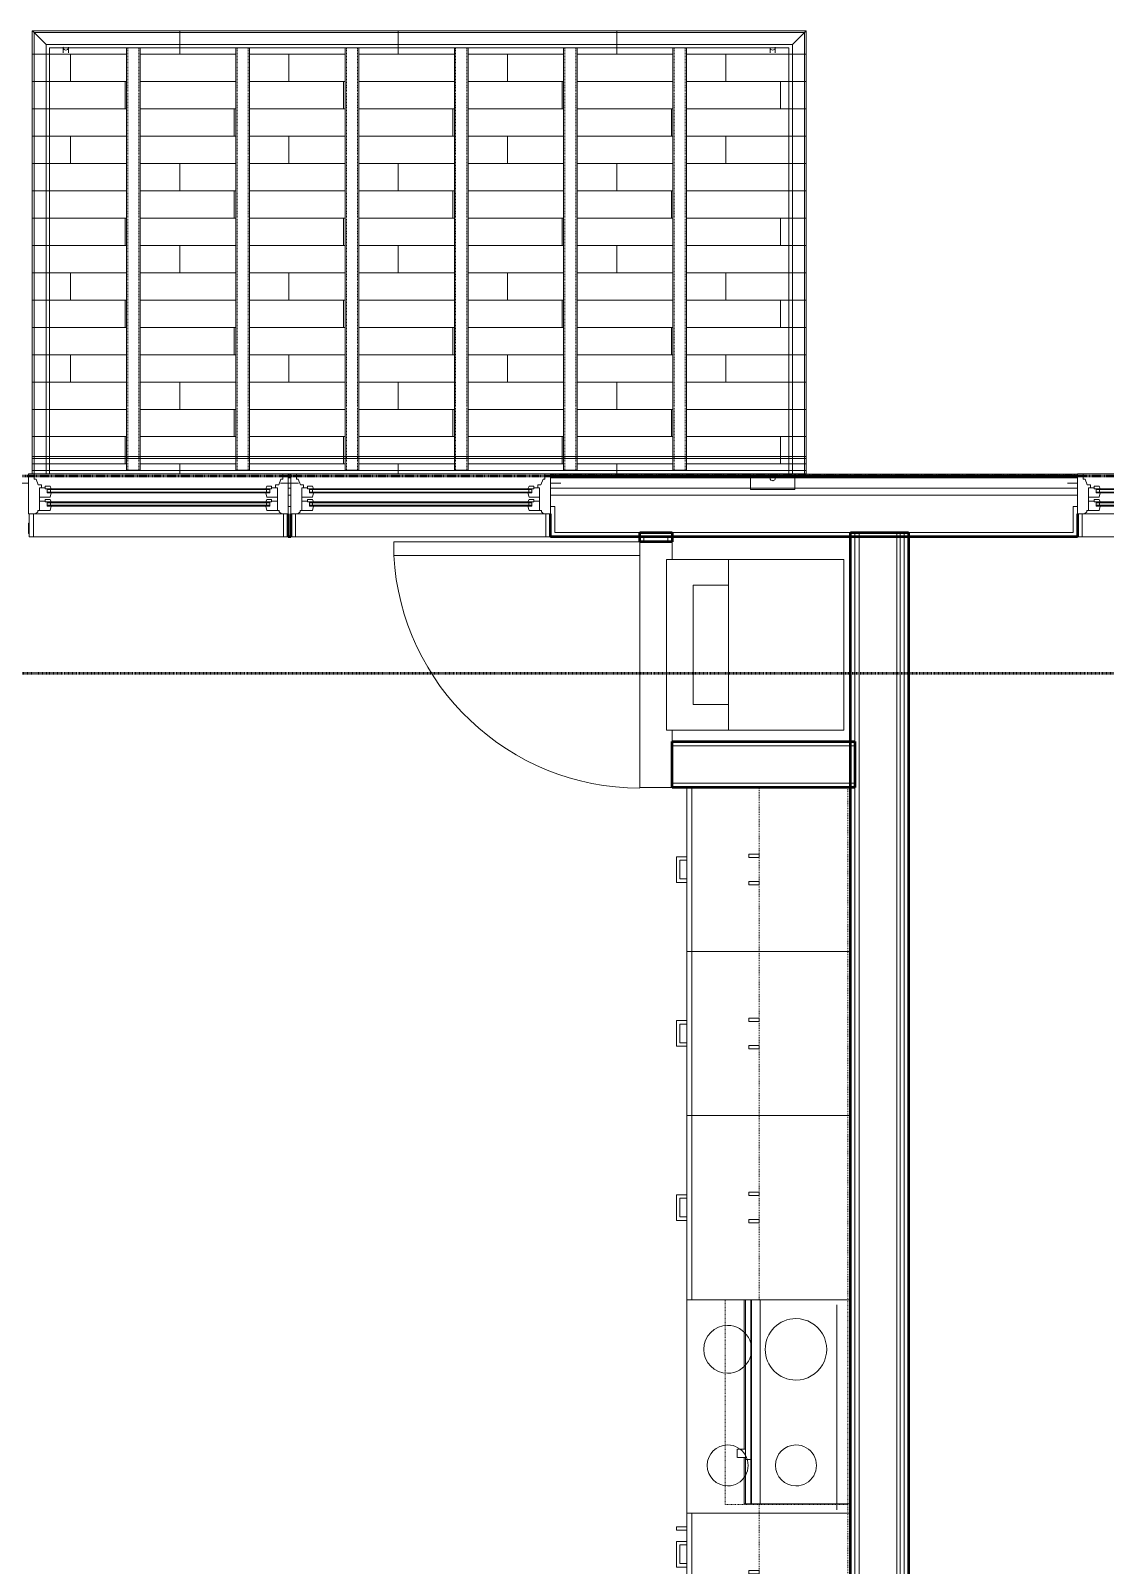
# Model space of a CAD drawing. Header units: inches. Extents: x -4218 to -1830, y 9767 to 12426.
# Drawn here: x -3059.8 to -2902.5, y 11959.1 to 12183.8 of the extents above; entities that cross this region are included whole.
import ezdxf

# ---------------------------------------------------------------- set-up
doc = ezdxf.new("R2010")
doc.units = ezdxf.units.IN
doc.header["$MEASUREMENT"] = 0
for name, pattern in [('Dash', [0.25, 0.125, -0.125]), ('Dash 1_16_', [0.125, 0.0625, -0.0625]), ('Hidden 1_8_', [0.1875, 0.125, -0.0625]), ('Overhead', [0.15625, 0.09375, -0.0625])]:
    doc.linetypes.add(name, pattern=pattern)
for name, color, linetype, lineweight in [('0-1', 7, 'Continuous', 5), ('0-2', 10, 'Continuous', 9), ('A-DOOR-1', 10, 'Continuous', 9), ('A-DOOR-2', 50, 'Continuous', 20), ('A-FLOR-3', 192, 'Continuous', 9), ('A-FLOR-PATT-1', 9, 'Continuous', 9), ('A-GLAZ-1', 151, 'Continuous', 9), ('A-GLAZ-2', 151, 'Continuous', 20), ('A-WALL', 113, 'Continuous', 13), ('A-WALL-1', 7, 'Continuous', 50), ('A-WALL-2', 250, 'Continuous', 13), ('A-WALL-3', 10, 'Continuous', 9), ('A-WALL-4', 252, 'Continuous', 9), ('A-WALL-7', 113, 'Continuous', 9), ('A-WALL-8', 113, 'Continuous', 50), ('C-PROP-LINE-1', 91, 'Dash 1_16_', 50), ('I-WALL-1', 7, 'Continuous', 50), ('P-SANR-FIXT-1', 10, 'Continuous', 9), ('Q-CASE-1', 252, 'Continuous', 9), ('Q-CASE-2', 10, 'Continuous', 9), ('Q-CASE-3', 253, 'Continuous', 9), ('Q-CASE-4', 252, 'Dash', 9), ('Q-CASE-5', 253, 'Dash', 9), ('Q-CASE-6', 254, 'Continuous', 9), ('Q-SPCQ-1', 10, 'Continuous', 9), ('Q-SPCQ-2', 91, 'Overhead', 9), ('S-BEAM', 12, 'Continuous', 9), ('S-BEAM-1', 12, 'Hidden 1_8_', 9)]:
    doc.layers.add(name, color=color, linetype=linetype, lineweight=lineweight)

# ---------------------------------------------------------------- blocks, each defined once
blk = doc.blocks.new('Range - 24_ x 30_-2320547-BACKGROUND - RCP - 2ND FLOOR')
at = {"layer": 'Q-SPCQ-1'}
blk.add_line((0, 22), (30, 22), dxfattribs=at)
for centre, radius, start, end in [((6.5, 16), 4.5, 360, 180), ((23.5, 16), 3, 360, 180), ((6.5, 16), 4.5, 180, 360), ((23.5, 16), 3, 180, 0), ((6.5, 6), 3.5, 360, 180), ((23.5, 6), 3, 360, 180), ((6.5, 6), 3.5, 180, 0), ((23.5, 6), 3, 180, 360)]:
    blk.add_arc(centre, radius, start, end, dxfattribs=at)
blk = doc.blocks.new('SWING - SINGLE - FLUSH - 36_ x 80_ - OFFSET PIVOT DOOR AT MAGIC PAK AND WASHER_DRYER-3199414-BACKGROUND - RCP - 2ND FLOOR')
at = {"layer": 'A-DOOR-1'}
blk.add_arc((18, 2.37), 36.07, 93.1789, 180, dxfattribs=at)
at = {"layer": 'A-DOOR-2'}
for p, q in [((16, 2.37), (16, 38.39)), ((18, 38.39), (16, 38.39)), ((18, 2.37), (18, 38.39)), ((18, 2.37), (16, 2.37))]:
    blk.add_line(p, q, dxfattribs=at)
blk = doc.blocks.new('Stacked Washer and Dryer - 26_x25_ - Private-1352637-BACKGROUND - RCP - 2ND FLOOR')
at = {"layer": 'P-SANR-FIXT-1'}
for p, q in [((26, 12.5), (0, 12.5)), ((0, -12.5), (0, 12.5)), ((16.90625, 12.5), (16.90625, -12.5)), ((26, 12.5), (26, -12.5)), ((16.90625, 8.75), (22.09375, 8.75)), ((22.09375, 8.75), (22.09375, -8.75)), ((22.09375, -8.75), (16.90625, -8.75)), ((0, -12.5), (26, -12.5))]:
    blk.add_line(p, q, dxfattribs=at)
blk = doc.blocks.new('30quot_MicrowaveVent_11166 - 70cm miele oven-V105-BACKGROUND - RCP - 2ND FLOOR')
at = {"layer": 'Q-CASE-1'}
for p, q in [((-14.2, -0.37), (-14.2, -13.23)), ((15.68, -13.23), (15.68, -0.37)), ((-14.2, -13.23), (-14.2, -14.49)), ((15.68, -13.23), (-14.2, -13.23)), ((15.68, -14.49), (15.68, -13.23)), ((-14.2, -14.49), (15.68, -14.49)), ((9.18, -14.61), (-14.2, -14.61)), ((-14.2, -14.61), (-14.2, -15.39)), ((-14.2, -15.39), (-14.2, -15.54)), ((-14.2, -15.39), (9.18, -15.39)), ((-14.2, -15.54), (-14.2, -15.6)), ((-14.2, -15.6), (7.69, -15.6)), ((7.69, -15.39), (7.69, -16.55)), ((8.88, -16.55), (8.88, -15.39)), ((8.88, -15.6), (15.68, -15.6)), ((9.18, -14.61), (9.18, -15.39)), ((15.68, -14.61), (9.18, -14.61)), ((9.18, -14.61), (9.18, -15.39)), ((9.18, -15.39), (15.68, -15.39)), ((15.68, -14.61), (15.68, -15.39)), ((15.68, -15.54), (15.68, -15.39)), ((15.68, -15.6), (15.68, -15.54)), ((7.69, -16.6), (8.88, -16.6))]:
    blk.add_line(p, q, dxfattribs=at)
at = {"layer": 'Q-CASE-3'}
for p, q in [((-14.2, 0), (-14.2, -0.37)), ((15.68, -0.37), (15.68, 0))]:
    blk.add_line(p, q, dxfattribs=at)
at = {"layer": 'Q-CASE-6'}
blk.add_line((15.68, 0), (-14.2, 0), dxfattribs=at)
blk = doc.blocks.new('Base Cabinet 3 Drawer 230 - Base Cabinet 3 Drawer 230 27_-2571739-BACKGROUND - RCP - 2ND FLOOR')
at = {"layer": 'Q-CASE-2'}
for p, q in [((-12.76, -23.25), (-12.76, 0)), ((-12.76, 0), (14.24, 0)), ((14.24, 0), (14.24, -23.25)), ((-12.76, -23.25), (-12.76, -24)), ((14.24, -23.25), (-12.76, -23.25)), ((-12.76, -24), (14.24, -24)), ((-0.64, -24), (-1.14, -24)), ((-1.14, -25.5), (-1.14, -24)), ((-0.64, -25), (-0.64, -24)), ((2.11, -25), (2.11, -24)), ((2.11, -24), (2.61, -24)), ((2.61, -24), (2.61, -25.5)), ((14.24, -24), (14.24, -23.25)), ((2.61, -25.5), (-1.14, -25.5)), ((-0.64, -25), (2.11, -25))]:
    blk.add_line(p, q, dxfattribs=at)
blk = doc.blocks.new('Base Cabinet 3 Drawer 230 - Base Cabinet 3 Drawer 230 24_-2554933-BACKGROUND - RCP - 2ND FLOOR')
at = {"layer": 'Q-CASE-2'}
for p, q in [((-11.26, -23.25), (-11.26, 0)), ((-11.26, 0), (12.74, 0)), ((12.74, 0), (12.74, -23.25)), ((-11.26, -23.25), (-11.26, -24)), ((12.74, -23.25), (-11.26, -23.25)), ((-11.26, -24), (12.74, -24)), ((-0.64, -24), (-1.14, -24)), ((-1.14, -25.5), (-1.14, -24)), ((-0.64, -25), (-0.64, -24)), ((2.11, -25), (2.11, -24)), ((2.11, -24), (2.61, -24)), ((2.61, -24), (2.61, -25.5)), ((12.74, -24), (12.74, -23.25)), ((2.61, -25.5), (-1.14, -25.5)), ((-0.64, -25), (2.11, -25))]:
    blk.add_line(p, q, dxfattribs=at)
blk = doc.blocks.new('Single Door 1 Drawer 211 - 211 Base Cabinet Single Door1 Drawer 12_-2709705-BACKGROUND - RCP - 2ND FLOOR')
at = {"layer": 'Q-CASE-2'}
for p, q in [((-7.14, 24), (-7.14, 25.5)), ((-7.14, 25.5), (-3.39, 25.5)), ((-3.89, 25), (-6.64, 25)), ((-6.64, 24), (-6.64, 25)), ((-3.89, 24), (-3.89, 25)), ((-3.39, 25.5), (-3.39, 24)), ((-1.27, 25.5), (-1.76, 25.5)), ((-1.76, 25.5), (-1.76, 24)), ((-1.27, 24), (-1.27, 25.5)), ((-11.26, 24), (0.74, 24)), ((-11.26, 23.25), (-11.26, 24)), ((0.74, 23.25), (-11.26, 23.25)), ((-11.26, 23.25), (-11.26, 0)), ((-7.14, 24), (-6.64, 24)), ((-3.39, 24), (-3.89, 24)), ((-1.76, 24), (-1.27, 24)), ((0.74, 24), (0.74, 23.25)), ((0.74, 0), (0.74, 23.25)), ((-11.26, 0), (0.74, 0))]:
    blk.add_line(p, q, dxfattribs=at)
blk = doc.blocks.new('Base Cabinet 3 Drawer 230 - Base Cabinet 3 Drawer 230 24_-2578604-BACKGROUND - RCP - 2ND FLOOR')
at = {"layer": 'Q-CASE-2'}
for p, q in [((-1.14, 24), (-1.14, 25.5)), ((-1.14, 25.5), (2.61, 25.5)), ((2.11, 25), (-0.64, 25)), ((-0.64, 24), (-0.64, 25)), ((2.11, 24), (2.11, 25)), ((2.61, 25.5), (2.61, 24)), ((-11.26, 24), (12.74, 24)), ((-11.26, 23.25), (-11.26, 24)), ((12.74, 23.25), (-11.26, 23.25)), ((-11.26, 23.25), (-11.26, 0)), ((-1.14, 24), (-0.64, 24)), ((2.61, 24), (2.11, 24)), ((12.74, 24), (12.74, 23.25)), ((12.74, 0), (12.74, 23.25)), ((-11.26, 0), (12.74, 0))]:
    blk.add_line(p, q, dxfattribs=at)
blk = doc.blocks.new('300 Series Wall Hung Cabinet_302 - 27_ X 24_-2766376-BACKGROUND - RCP - 2ND FLOOR')
at = {"layer": 'Q-CASE-1'}
for p, q in [((-1.76, 14.69), (-2.25, 14.69)), ((-2.25, 14.69), (-2.25, 13.19)), ((-1.76, 13.19), (-1.76, 14.69)), ((2.24, 14.69), (1.75, 14.69)), ((1.75, 14.69), (1.75, 13.19)), ((2.24, 13.19), (2.24, 14.69)), ((-2.25, 13.19), (-1.76, 13.19)), ((1.75, 13.19), (2.24, 13.19))]:
    blk.add_line(p, q, dxfattribs=at)
at = {"layer": 'Q-CASE-4'}
for p, q in [((-13.5, 0.19), (-13.5, 13.19)), ((-13.5, 13.19), (13.5, 13.19)), ((13.5, 13.19), (13.5, 0.19))]:
    blk.add_line(p, q, dxfattribs=at)
at = {"layer": 'Q-CASE-5'}
blk.add_line((13.5, 0.19), (-13.5, 0.19), dxfattribs=at)
blk = doc.blocks.new('300 Series Wall Hung Cabinet_302 - 24_ X 24_-2588623-BACKGROUND - RCP - 2ND FLOOR')
at = {"layer": 'Q-CASE-1'}
for p, q in [((-1.76, -13.19), (-2.25, -13.19)), ((-2.25, -13.19), (-2.25, -14.69)), ((-1.76, -14.69), (-1.76, -13.19)), ((2.24, -13.19), (1.75, -13.19)), ((1.75, -13.19), (1.75, -14.69)), ((2.24, -14.69), (2.24, -13.19)), ((-2.25, -14.69), (-1.76, -14.69)), ((1.75, -14.69), (2.24, -14.69))]:
    blk.add_line(p, q, dxfattribs=at)
at = {"layer": 'Q-CASE-4'}
for p, q in [((-12, -0.19), (-12, -13.19)), ((12, -13.19), (12, -0.19)), ((-12, -13.19), (12, -13.19))]:
    blk.add_line(p, q, dxfattribs=at)
at = {"layer": 'Q-CASE-5'}
blk.add_line((12, -0.19), (-12, -0.19), dxfattribs=at)
blk = doc.blocks.new('300 Series Wall Hung Cabinet_302 - 24_ X 24_-V59-BACKGROUND - RCP - 2ND FLOOR')
at = {"layer": 'Q-CASE-1'}
for p, q in [((-1.76, 14.69), (-2.25, 14.69)), ((-2.25, 14.69), (-2.25, 13.19)), ((-1.76, 13.19), (-1.76, 14.69)), ((2.24, 14.69), (1.75, 14.69)), ((1.75, 14.69), (1.75, 13.19)), ((2.24, 13.19), (2.24, 14.69)), ((-2.25, 13.19), (-1.76, 13.19)), ((1.75, 13.19), (2.24, 13.19))]:
    blk.add_line(p, q, dxfattribs=at)
at = {"layer": 'Q-CASE-4'}
for p, q in [((-12, 0.19), (-12, 13.19)), ((-12, 13.19), (12, 13.19)), ((12, 13.19), (12, 0.19))]:
    blk.add_line(p, q, dxfattribs=at)
at = {"layer": 'Q-CASE-5'}
blk.add_line((12, 0.19), (-12, 0.19), dxfattribs=at)
blk = doc.blocks.new('300 Series Wall Hung Cabinet_302 - 24_ X 24_-V70-BACKGROUND - RCP - 2ND FLOOR')
at = {"layer": 'Q-CASE-1'}
for p, q in [((-1.76, 14.69), (-2.25, 14.69)), ((-2.25, 14.69), (-2.25, 13.19)), ((-1.76, 13.19), (-1.76, 14.69)), ((2.24, 14.69), (1.75, 14.69)), ((1.75, 14.69), (1.75, 13.19)), ((2.24, 13.19), (2.24, 14.69)), ((-2.25, 13.19), (-1.76, 13.19)), ((1.75, 13.19), (2.24, 13.19))]:
    blk.add_line(p, q, dxfattribs=at)
at = {"layer": 'Q-CASE-4'}
for p, q in [((-12, 0.19), (-12, 13.19)), ((-12, 13.19), (12, 13.19))]:
    blk.add_line(p, q, dxfattribs=at)
at = {"layer": 'Q-CASE-5'}
for p, q in [((12, 13.19), (12, 0.19)), ((12, 0.19), (-12, 0.19))]:
    blk.add_line(p, q, dxfattribs=at)
blk = doc.blocks.new('Range_Hood_386 - 30_ Wide-V83-BACKGROUND - RCP - 2ND FLOOR')
at = {"layer": 'Q-SPCQ-2'}
for p, q in [((-15, -6), (-15, 12)), ((-15, 12), (15, 12)), ((15, 12), (15, -6)), ((15, -6), (-15, -6))]:
    blk.add_line(p, q, dxfattribs=at)
blk = doc.blocks.new('CTR - 1st Phase - Unit Layouts_rvt-1-BACKGROUND - RCP - 2ND FLOOR')
at = {"layer": 'A-WALL-1'}
for p, q in [((-2970.65, 12109.01), (-2970.65, 12110.34)), ((-2970.65, 12110.34), (-2970.03, 12110.34)), ((-2970.03, 12110.34), (-2966.53, 12110.34)), ((-2966.53, 12110.34), (-2965.9, 12110.34)), ((-2965.9, 12110.34), (-2965.9, 12109.01)), ((-2965.9, 12109.01), (-2970.65, 12109.01)), ((-2965.9, 12073.01), (-2965.9, 12079.76)), ((-2965.9, 12079.76), (-2939.15, 12079.76)), ((-2939.15, 12079.76), (-2939.15, 12073.01)), ((-2939.15, 12073.01), (-2965.9, 12073.01))]:
    blk.add_line(p, q, dxfattribs=at)
at = {"layer": 'A-WALL-2'}
for p, q in [((-2970.03, 12109.72), (-2970.03, 12109.01)), ((-2970.03, 12109.72), (-2966.53, 12109.72)), ((-2966.53, 12109.72), (-2966.53, 12109.01)), ((-2965.9, 12079.13), (-2939.15, 12079.13)), ((-2965.9, 12073.63), (-2939.15, 12073.63))]:
    blk.add_line(p, q, dxfattribs=at)
at = {"layer": 'A-WALL-3'}
for p, q in [((-2970.65, 12109.01), (-2970.65, 12073.01)), ((-2965.9, 12106.41), (-2965.9, 12109.01)), ((-2965.9, 12079.76), (-2965.9, 12081.41)), ((-2965.9, 12073.01), (-2970.65, 12073.01))]:
    blk.add_line(p, q, dxfattribs=at)
at = {"layer": 'A-WALL-4'}
for p, q in [((-2965.9, 12109.01), (-2970.65, 12109.01)), ((-2965.9, 12073.01), (-2965.9, 12079.76))]:
    blk.add_line(p, q, dxfattribs=at)
at = {"layer": 'A-WALL-7'}
for p, q in [((-2939.77, 12073.01), (-2963.77, 12073.01)), ((-2963.77, 12073.01), (-2963.77, 12062.88)), ((-2963.77, 12062.88), (-2963.77, 12073.01)), ((-2963.77, 12073.01), (-2939.77, 12073.01)), ((-2939.77, 11918.75), (-2939.77, 12073.01)), ((-2939.77, 12073.01), (-2939.77, 11918.75)), ((-2963.77, 12062.88), (-2963.77, 12062.38)), ((-2963.77, 12062.38), (-2963.77, 12059.63)), ((-2963.77, 12059.63), (-2963.77, 12062.38)), ((-2963.77, 12059.63), (-2963.77, 12059.13)), ((-2963.77, 12059.13), (-2963.77, 12038.88)), ((-2963.77, 12038.88), (-2963.77, 12059.13)), ((-2963.77, 12038.88), (-2963.77, 12038.38)), ((-2963.77, 12038.38), (-2963.77, 12035.63)), ((-2963.77, 12035.63), (-2963.77, 12038.38)), ((-2963.77, 12035.63), (-2963.77, 12035.13)), ((-2963.77, 12035.13), (-2963.77, 12013.38)), ((-2963.77, 12013.38), (-2963.77, 12035.13)), ((-2963.77, 12013.38), (-2963.77, 12012.88)), ((-2963.77, 12012.88), (-2963.77, 12010.13)), ((-2963.77, 12010.13), (-2963.77, 12012.88)), ((-2963.77, 12010.13), (-2963.77, 12009.63)), ((-2963.77, 12009.63), (-2963.77, 11964.74)), ((-2963.77, 11964.74), (-2963.77, 12009.63)), ((-2963.77, 11964.74), (-2963.77, 11964.25)), ((-2963.77, 11964.25), (-2963.77, 11962.63)), ((-2963.77, 11962.63), (-2963.77, 11964.25)), ((-2963.77, 11962.63), (-2963.77, 11962.13)), ((-2963.77, 11962.13), (-2963.77, 11959.37)), ((-2963.77, 11959.37), (-2963.77, 11962.13)), ((-2963.77, 11959.37), (-2963.77, 11958.88))]:
    blk.add_line(p, q, dxfattribs=at)
at = {"layer": '0-2'}
for name, p, rotation in [('SWING - SINGLE - FLUSH - 36_ x 80_ - OFFSET PIVOT DOOR AT MAGIC PAK AND WASHER_DRYER-3199414-BACKGROUND - RCP - 2ND FLOOR', (-2968.28, 12091.01), 90.000000000016), ('Stacked Washer and Dryer - 26_x25_ - Private-1352637-BACKGROUND - RCP - 2ND FLOOR', (-2940.74, 12093.91), 180), ('Base Cabinet 3 Drawer 230 - Base Cabinet 3 Drawer 230 24_-2578604-BACKGROUND - RCP - 2ND FLOOR', (-2939.77, 12060.27), 90.0000000000739), ('300 Series Wall Hung Cabinet_302 - 24_ X 24_-V70-BACKGROUND - RCP - 2ND FLOOR', (-2939.96, 12061.01), 90.00000000002815), ('Base Cabinet 3 Drawer 230 - Base Cabinet 3 Drawer 230 24_-2554933-BACKGROUND - RCP - 2ND FLOOR', (-2939.77, 12037.74), 269.9999999999843), ('300 Series Wall Hung Cabinet_302 - 24_ X 24_-2588623-BACKGROUND - RCP - 2ND FLOOR', (-2939.96, 12037.01), 270.0000000000281), ('Base Cabinet 3 Drawer 230 - Base Cabinet 3 Drawer 230 27_-2571739-BACKGROUND - RCP - 2ND FLOOR', (-2939.77, 12012.24), 269.9999999999843), ('300 Series Wall Hung Cabinet_302 - 27_ X 24_-2766376-BACKGROUND - RCP - 2ND FLOOR', (-2939.96, 12011.51), 90.00000000002815), ('Range_Hood_386 - 30_ Wide-V83-BACKGROUND - RCP - 2ND FLOOR', (-2952.15, 11983.01), 270.0000000000659), ('30quot_MicrowaveVent_11166 - 70cm miele oven-V105-BACKGROUND - RCP - 2ND FLOOR', (-2939.77, 11983.8), 270.0000000000297), ('Range - 24_ x 30_-2320547-BACKGROUND - RCP - 2ND FLOOR', (-2963.77, 11997.25), 270.0000000000002), ('Single Door 1 Drawer 211 - 211 Base Cabinet Single Door1 Drawer 12_-2709705-BACKGROUND - RCP - 2ND FLOOR', (-2939.77, 11966.01), 90.0000000000739), ('300 Series Wall Hung Cabinet_302 - 24_ X 24_-V59-BACKGROUND - RCP - 2ND FLOOR', (-2939.96, 11956.13), 90.00000000002815)]:
    blk.add_blockref(name, p, dxfattribs=dict(at, rotation=rotation))
blk = doc.blocks.new('CTR - 1st Phase - Common Walls_rvt-1-BACKGROUND - RCP - 2ND FLOOR')
at = {"layer": 'A-WALL-2'}
for p, q in [((-2939.15, 12110.34), (-2939.15, 11725.36)), ((-2938.52, 12110.34), (-2938.52, 11725.36)), ((-2933.02, 12110.34), (-2933.02, 11725.36)), ((-2932.52, 12110.34), (-2932.52, 11725.36)), ((-2931.9, 12110.34), (-2931.9, 11725.36))]:
    blk.add_line(p, q, dxfattribs=at)
at = {"layer": 'I-WALL-1'}
for p, q in [((-2939.77, 11725.36), (-2939.77, 12110.34)), ((-2939.77, 12110.34), (-2931.27, 12110.34)), ((-2931.27, 12110.34), (-2931.27, 11849.86))]:
    blk.add_line(p, q, dxfattribs=at)
blk = doc.blocks.new('Basic Wall _ EXT - FIBER CEMENT - LARGE - ___-2505162-BACKGROUND - RCP - 2ND FLOOR')
at = {"layer": 'A-WALL-7'}
for p, q in [((-3021.74, 12118.91), (-3022.11, 12118.91)), ((-3021.74, 12118.91), (-3022.11, 12118.91)), ((-3022.11, 12118.88), (-3021.74, 12118.88)), ((-3021.74, 12118.88), (-3022.11, 12118.88)), ((-2906.54, 12118.91), (-2983.71, 12118.91)), ((-2906.54, 12118.91), (-2983.71, 12118.91)), ((-2983.71, 12118.88), (-2906.54, 12118.88)), ((-2906.54, 12118.88), (-2983.71, 12118.88)), ((-3022.11, 12116.84), (-3021.74, 12116.84)), ((-3021.74, 12116.84), (-3022.11, 12116.84)), ((-3021.74, 12116.87), (-3022.1, 12116.87)), ((-3021.74, 12116.87), (-3022.1, 12116.87)), ((-2906.54, 12116.87), (-2983.71, 12116.87)), ((-2906.54, 12116.87), (-2983.71, 12116.87)), ((-2983.71, 12116.84), (-2906.54, 12116.84)), ((-2906.54, 12116.84), (-2983.71, 12116.84))]:
    blk.add_line(p, q, dxfattribs=at)
blk = doc.blocks.new('Window-Double_Hung-Andersen-400_Series-Tilt_Wash - DOUBLE HUNG - REVERSE COTTAGE - 2ND FLOOR-2888385-BACKGROUND - RCP - 2ND FLOOR')
at = {"layer": 'A-GLAZ-1'}
for p, q in [((-16.29, 2.5), (-15.7, 2.5)), ((-15.82, 2.5), (-15.82, 2.12)), ((-15.7, 2.62), (15.7, 2.62)), ((-15.7, 2.5), (15.7, 2.5)), ((16.29, 2.5), (15.7, 2.5)), ((15.82, 2.5), (15.82, 2.12)), ((-16.29, 2.12), (-15.7, 2.12)), ((-16.29, 0.56), (-15.7, 0.56)), ((-16.29, 0.19), (-15.7, 0.19)), ((-15.82, 0.56), (-15.82, 0.19)), ((-15.7, 2.12), (15.7, 2.12)), ((-15.7, 2), (15.7, 2)), ((-15.7, 0.69), (15.7, 0.69)), ((-15.7, 0.56), (15.7, 0.56)), ((-15.7, 0.19), (15.7, 0.19)), ((-15.7, 0.06), (15.7, 0.06)), ((16.29, 2.12), (15.7, 2.12)), ((16.29, 0.56), (15.7, 0.56)), ((16.29, 0.19), (15.7, 0.19)), ((15.82, 0.56), (15.82, 0.19)), ((18.95, -1.06), (-18.95, -1.06)), ((-18.95, -1.06), (-18.95, -4.44)), ((-18.32, -1.06), (-18.32, -4.44)), ((18.32, -1.06), (18.32, -4.44)), ((18.95, -4.44), (18.95, -1.06)), ((-19.01, -2.44), (-19.01, -3.94)), ((-19.01, -2.44), (-18.95, -2.44)), ((-19.01, -3.94), (-18.95, -3.94)), ((-18.95, -4.44), (18.95, -4.44)), ((18.95, -2.44), (19.01, -2.44)), ((18.95, -3.94), (19.01, -3.94)), ((19.01, -3.94), (19.01, -2.44))]:
    blk.add_line(p, q, dxfattribs=at)
at = {"layer": 'A-GLAZ-2'}
for p, q in [((19.01, 4.81), (-19.01, 4.81)), ((-19.01, 4.81), (-19.01, -1.06)), ((-18.2, 4.81), (-18.2, 4)), ((18.2, 4.81), (18.2, 4)), ((19.01, -1.06), (19.01, 4.81)), ((-19.01, 3.44), (-20.51, 3.44)), ((-18.2, 4), (-17.92, 4)), ((-17.92, 4), (-17.61, 3.19)), ((-17.61, 3.19), (-17.14, 3.19)), ((-17.42, 2.75), (-16.57, 2.75)), ((-17.42, 2.75), (-17.42, -0.56)), ((-17.14, 3.19), (-17.14, 2.75)), ((-15.86, 2.97), (-16.57, 2.97)), ((-16.57, 2.62), (-16.57, 2.97)), ((-15.7, 2.62), (-16.57, 2.62)), ((-16.29, 2.62), (-16.29, 2)), ((-15.86, 2.97), (-15.7, 2.62)), ((15.86, 2.97), (15.7, 2.62)), ((15.7, 2.62), (16.57, 2.62)), ((15.86, 2.97), (16.57, 2.97)), ((16.29, 2.62), (16.29, 2)), ((16.57, 2.62), (16.57, 2.97)), ((17.42, 2.75), (16.57, 2.75)), ((17.14, 3.19), (17.14, 2.75)), ((17.61, 3.19), (17.14, 3.19)), ((17.42, 2.75), (17.42, -0.56)), ((17.92, 4), (17.61, 3.19)), ((18.2, 4), (17.92, 4)), ((19.01, 3.44), (20.51, 3.44)), ((-17.42, 1.37), (-15.86, 1.37)), ((-17.42, 0.81), (-16.57, 0.81)), ((-15.86, 1.03), (-16.57, 1.03)), ((-16.57, 0.69), (-16.57, 1.03)), ((-15.7, 0.69), (-16.57, 0.69)), ((-15.7, 2), (-16.29, 2)), ((-16.29, 0.69), (-16.29, 0.06)), ((-15.7, 0.06), (-16.29, 0.06)), ((-15.86, 1.37), (-15.7, 2)), ((-15.86, 1.03), (-15.7, 0.69)), ((-15.86, -0.56), (-15.7, 0.06)), ((15.7, 2), (16.29, 2)), ((15.86, 1.37), (15.7, 2)), ((15.86, 1.03), (15.7, 0.69)), ((15.7, 0.69), (16.57, 0.69)), ((15.7, 0.06), (16.29, 0.06)), ((15.86, -0.56), (15.7, 0.06)), ((17.42, 1.37), (15.86, 1.37)), ((15.86, 1.03), (16.57, 1.03)), ((16.29, 0.69), (16.29, 0.06)), ((16.57, 0.69), (16.57, 1.03)), ((17.42, 0.81), (16.57, 0.81)), ((-19.01, -1.06), (19.01, -1.06)), ((-17.67, -0.78), (-18, -1.06)), ((-17.67, -0.78), (-17.67, -0.56)), ((-17.67, -0.56), (-15.86, -0.56)), ((17.67, -0.56), (15.86, -0.56)), ((17.67, -0.78), (17.67, -0.56)), ((17.67, -0.78), (18, -1.06))]:
    blk.add_line(p, q, dxfattribs=at)
blk = doc.blocks.new('Walls 75 - Walls 1-2571530-BACKGROUND - RCP - 2ND FLOOR')
at = {"layer": 'A-WALL-7'}
for p, q in [((-2951.56, 12180.6), (-2951.56, 12181.31)), ((-2950.81, 12181.31), (-2950.81, 12180.6)), ((-2954.43, 12118.59), (-2954.43, 12118.88)), ((-2951.56, 12118.59), (-2951.56, 12118.88)), ((-2950.81, 12118.88), (-2950.81, 12118.59)), ((-2947.93, 12118.88), (-2947.93, 12118.59)), ((-2954.43, 12116.84), (-2954.43, 12118.59)), ((-2954.43, 12116.64), (-2954.43, 12116.84)), ((-2947.93, 12116.64), (-2954.43, 12116.64)), ((-2954.43, 12116.64), (-2947.93, 12116.64)), ((-2951.56, 12118.27), (-2951.56, 12118.59)), ((-2950.81, 12118.59), (-2950.81, 12118.27)), ((-2947.93, 12118.59), (-2947.93, 12116.84)), ((-2947.93, 12116.84), (-2947.93, 12116.64))]:
    blk.add_line(p, q, dxfattribs=at)
for centre, start_param, end_param in [((-2951.18, 12181.32), 2.994857, 3.141593), ((-2951.18, 12181.32), 3.19067, 6.234108), ((-2951.18, 12181.32), 0.094304, 0.261799), ((-2951.18, 12118.27), 2.923753, 3.119324), ((-2951.18, 12118.27), 3.141593, 3.403392), ((-2951.18, 12118.27), 2.698715, 2.879092), ((-2951.18, 12118.27), 3.403392, 4.45059), ((-2951.18, 12118.27), 2.412453, 2.61664), ((-2951.18, 12118.27), 2.094395, 2.354281), ((-2951.18, 12118.27), 1.832596, 2.092053), ((-2951.18, 12118.27), 1.696161, 1.829985), ((-2951.18, 12118.27), 4.45059, 4.974188), ((-2951.18, 12118.27), 1.570796, 1.696161), ((-2951.18, 12118.27), 1.445432, 1.568095), ((-2951.18, 12118.27), 1.308997, 1.445432), ((-2951.18, 12118.27), 1.047198, 1.30639), ((-2951.18, 12118.27), 4.974188, 6.283185), ((-2951.18, 12118.27), 0.785398, 1.044861), ((-2951.18, 12118.27), 0.523599, 0.722124), ((-2951.18, 12118.27), 0.261799, 0.522251), ((-2951.18, 12118.27), 0, 0.21784)]:
    blk.add_ellipse(centre, major_axis=(0.375, 0), ratio=0.86769, start_param=start_param, end_param=end_param, dxfattribs=at)
blk = doc.blocks.new('Walls 76 - Walls 1-2571549-BACKGROUND - RCP - 2ND FLOOR')
at = {"layer": 'A-WALL-7'}
for p, q in [((-3055.05, 12180.6), (-3055.05, 12181.31)), ((-3054.3, 12181.31), (-3054.3, 12180.6))]:
    blk.add_line(p, q, dxfattribs=at)
for start_param, end_param in [(2.879793, 3.141593), (3.19067, 6.234108), (0, 0.261799)]:
    blk.add_ellipse((-3054.68, 12181.32), major_axis=(0.375, 0), ratio=0.86769, start_param=start_param, end_param=end_param, dxfattribs=at)
blk = doc.blocks.new('Walls 141 - Walls 3-2571569-BACKGROUND - RCP - 2ND FLOOR')
at = {"layer": 'A-WALL-7'}
for p, q in [((-3059.59, 12183.84), (-2946.26, 12183.84)), ((-3059.59, 12121.48), (-3059.59, 12183.84)), ((-2946.26, 12183.84), (-3059.59, 12183.84)), ((-3059.59, 12183.84), (-3059.59, 12118.96)), ((-3059.59, 12183.84), (-2946.26, 12183.84)), ((-3059.59, 12121.48), (-3059.59, 12183.84)), ((-3059.31, 12183.57), (-2946.53, 12183.57)), ((-3059.31, 12183.57), (-3057.54, 12181.8)), ((-3057.54, 12181.8), (-3059.31, 12183.57)), ((-3059.31, 12183.57), (-2946.53, 12183.57)), ((-3059.31, 12121.48), (-3059.31, 12183.57)), ((-3059.31, 12121.48), (-3059.31, 12183.57)), ((-3057.54, 12181.8), (-2948.3, 12181.8)), ((-3057.54, 12181.8), (-2948.3, 12181.8)), ((-3057.54, 12121.48), (-3057.54, 12181.8)), ((-3057.54, 12121.48), (-3057.54, 12181.8)), ((-2948.3, 12181.8), (-2946.53, 12183.57)), ((-2946.53, 12183.57), (-2948.3, 12181.8)), ((-2948.3, 12181.8), (-2948.3, 12121.48)), ((-2948.3, 12181.8), (-2948.3, 12121.48)), ((-2946.53, 12183.57), (-2946.53, 12121.48)), ((-2946.53, 12183.57), (-2946.53, 12121.48)), ((-2946.26, 12183.84), (-2946.26, 12121.48)), ((-2946.26, 12183.84), (-2946.26, 12118.95)), ((-2946.26, 12183.84), (-2946.26, 12121.48)), ((-3055.05, 12181.31), (-3057.06, 12181.31)), ((-3057.06, 12181.31), (-3057.06, 12121.48)), ((-3057.06, 12181.31), (-2948.79, 12181.31)), ((-3057.06, 12118.96), (-3057.06, 12181.31)), ((-3054.31, 12181.31), (-3055.05, 12181.31)), ((-3045.79, 12181.31), (-3054.3, 12181.31)), ((-3045.6, 12181.31), (-3045.79, 12181.31)), ((-3043.98, 12181.31), (-3045.6, 12181.31)), ((-3043.79, 12181.31), (-3043.98, 12181.31)), ((-3029.79, 12181.31), (-3043.79, 12181.31)), ((-3029.6, 12181.31), (-3029.79, 12181.31)), ((-3027.98, 12181.31), (-3029.6, 12181.31)), ((-3027.79, 12181.31), (-3027.98, 12181.31)), ((-3013.79, 12181.31), (-3027.79, 12181.31)), ((-3013.6, 12181.31), (-3013.79, 12181.31)), ((-3011.98, 12181.31), (-3013.6, 12181.31)), ((-3011.79, 12181.31), (-3011.98, 12181.31)), ((-2997.79, 12181.31), (-3011.79, 12181.31)), ((-2997.6, 12181.31), (-2997.79, 12181.31)), ((-2995.98, 12181.31), (-2997.6, 12181.31)), ((-2995.79, 12181.31), (-2995.98, 12181.31)), ((-2981.79, 12181.31), (-2995.79, 12181.31)), ((-2981.6, 12181.31), (-2981.79, 12181.31)), ((-2979.98, 12181.31), (-2981.6, 12181.31)), ((-2979.79, 12181.31), (-2979.98, 12181.31)), ((-2965.79, 12181.31), (-2979.79, 12181.31)), ((-2965.6, 12181.31), (-2965.79, 12181.31)), ((-2963.98, 12181.31), (-2965.6, 12181.31)), ((-2963.79, 12181.31), (-2963.98, 12181.31)), ((-2951.56, 12181.31), (-2963.79, 12181.31)), ((-2950.81, 12181.31), (-2951.55, 12181.31)), ((-2948.79, 12181.31), (-2950.81, 12181.31)), ((-2948.79, 12118.95), (-2948.79, 12181.31)), ((-2948.79, 12181.31), (-2948.79, 12121.48)), ((-3059.59, 12121.48), (-3059.31, 12121.48)), ((-3059.59, 12121.48), (-3059.59, 12121.21)), ((-3059.59, 12121.21), (-3059.59, 12121.48)), ((-3059.59, 12121.48), (-3059.59, 12118.96)), ((-3059.59, 12121.48), (-2946.26, 12121.48)), ((-3059.59, 12121.21), (-3059.59, 12121.48)), ((-3059.59, 12119.44), (-3059.59, 12121.4)), ((-3059.59, 12119.44), (-3059.59, 12121.4)), ((-3059.59, 12121.21), (-3059.59, 12119.44)), ((-3059.59, 12119.44), (-3059.59, 12121.21)), ((-3059.59, 12121.21), (-3057.06, 12121.21)), ((-3059.59, 12121.21), (-3059.31, 12121.21)), ((-3059.59, 12119.44), (-3059.59, 12121.21)), ((-3059.45, 12121.48), (-3059.38, 12121.48)), ((-3059.38, 12121.48), (-3057.54, 12121.48)), ((-3059.31, 12121.48), (-3057.54, 12121.48)), ((-3059.31, 12118.96), (-3059.31, 12121.48)), ((-3059.31, 12121.21), (-3059.31, 12121.48)), ((-3059.31, 12121.21), (-3057.54, 12121.21)), ((-3059.31, 12119.44), (-3059.31, 12121.21)), ((-3057.54, 12121.48), (-3057.06, 12121.48)), ((-3057.54, 12121.48), (-3057.06, 12121.48)), ((-3057.54, 12118.96), (-3057.54, 12121.48)), ((-3057.54, 12118.96), (-3057.54, 12121.48)), ((-3057.54, 12121.21), (-3057.06, 12121.21)), ((-3057.06, 12121.48), (-3045.79, 12121.48)), ((-3057.06, 12121.48), (-3045.79, 12121.48)), ((-3057.06, 12121.4), (-3057.06, 12121.35)), ((-3057.06, 12121.35), (-3057.06, 12121.28)), ((-3057.06, 12121.28), (-3057.06, 12121.21)), ((-3057.06, 12121.21), (-2948.79, 12121.21)), ((-3057.06, 12121.21), (-3045.79, 12121.21)), ((-3057.06, 12121.21), (-3057.06, 12119.44)), ((-3043.8, 12121.48), (-3029.79, 12121.48)), ((-3043.8, 12121.48), (-3029.79, 12121.48)), ((-3043.8, 12121.21), (-3029.79, 12121.21)), ((-3027.8, 12121.48), (-3013.79, 12121.48)), ((-3027.8, 12121.48), (-3013.79, 12121.48)), ((-3027.8, 12121.21), (-3013.79, 12121.21)), ((-3011.8, 12121.48), (-2997.79, 12121.48)), ((-3011.8, 12121.48), (-2997.79, 12121.48)), ((-3011.8, 12121.21), (-2997.79, 12121.21)), ((-2995.8, 12121.48), (-2981.79, 12121.48)), ((-2995.8, 12121.48), (-2981.79, 12121.48)), ((-2995.8, 12121.21), (-2981.79, 12121.21)), ((-2979.8, 12121.48), (-2965.79, 12121.48)), ((-2979.8, 12121.48), (-2965.79, 12121.48)), ((-2979.8, 12121.21), (-2965.79, 12121.21)), ((-2963.8, 12121.48), (-2948.79, 12121.48)), ((-2963.8, 12121.48), (-2948.79, 12121.48)), ((-2963.8, 12121.21), (-2948.79, 12121.21)), ((-2948.79, 12121.48), (-2948.3, 12121.48)), ((-2948.79, 12121.48), (-2948.3, 12121.48)), ((-2948.79, 12121.4), (-2948.79, 12121.35)), ((-2948.79, 12121.34), (-2948.79, 12121.28)), ((-2948.79, 12121.28), (-2948.79, 12119.44)), ((-2948.79, 12121.21), (-2946.26, 12121.21)), ((-2948.79, 12121.21), (-2948.3, 12121.21)), ((-2948.3, 12121.48), (-2946.53, 12121.48)), ((-2948.3, 12121.48), (-2946.47, 12121.48)), ((-2948.3, 12121.48), (-2948.3, 12118.95)), ((-2948.3, 12121.48), (-2948.3, 12118.95)), ((-2948.3, 12121.21), (-2946.53, 12121.21)), ((-2946.53, 12121.48), (-2946.26, 12121.48)), ((-2946.53, 12121.48), (-2946.53, 12118.95)), ((-2946.53, 12121.48), (-2946.53, 12121.21)), ((-2946.53, 12121.21), (-2946.26, 12121.21)), ((-2946.53, 12121.21), (-2946.53, 12119.44)), ((-2946.46, 12121.48), (-2946.4, 12121.48)), ((-2946.26, 12118.95), (-2946.26, 12121.48)), ((-2946.26, 12121.48), (-2946.26, 12121.21)), ((-2946.26, 12121.21), (-2946.26, 12121.48)), ((-2946.26, 12121.48), (-2946.26, 12121.21)), ((-2946.26, 12121.4), (-2946.26, 12119.44)), ((-2946.26, 12121.4), (-2946.26, 12119.44)), ((-2946.26, 12121.21), (-2946.26, 12119.44)), ((-2946.26, 12119.44), (-2946.26, 12121.21)), ((-2946.26, 12121.21), (-2946.26, 12119.44)), ((-3059.59, 12118.96), (-3059.59, 12119.44)), ((-3059.59, 12118.96), (-3059.59, 12119.44)), ((-3059.59, 12118.96), (-3059.59, 12119.44)), ((-3059.57, 12119.44), (-3057.06, 12119.44)), ((-3059.57, 12119.44), (-3057.06, 12119.44)), ((-3059.31, 12118.96), (-3059.31, 12119.44)), ((-3057.06, 12119.44), (-2948.79, 12119.44)), ((-3057.06, 12119.44), (-2948.79, 12119.44)), ((-3057.06, 12119.44), (-3057.06, 12118.96)), ((-3022.11, 12118.95), (-3021.74, 12118.95)), ((-3021.74, 12118.95), (-3022.11, 12118.95)), ((-2983.71, 12118.95), (-2948.79, 12118.95)), ((-2946.26, 12118.95), (-2983.71, 12118.95)), ((-2948.79, 12119.44), (-2946.28, 12119.44)), ((-2948.79, 12119.44), (-2946.28, 12119.44)), ((-2948.79, 12119.44), (-2948.79, 12118.95)), ((-2948.79, 12118.95), (-2948.3, 12118.95)), ((-2946.26, 12118.95), (-2948.79, 12118.95)), ((-2948.79, 12118.95), (-2948.3, 12118.95)), ((-2948.3, 12118.95), (-2946.34, 12118.95)), ((-2948.3, 12118.95), (-2946.53, 12118.95)), ((-2946.53, 12118.95), (-2948.3, 12118.95)), ((-2948.3, 12118.95), (-2946.34, 12118.95)), ((-2946.53, 12119.44), (-2946.53, 12118.95)), ((-2946.53, 12118.95), (-2946.26, 12118.95)), ((-2946.26, 12118.95), (-2946.53, 12118.95)), ((-2946.26, 12119.44), (-2946.26, 12118.95)), ((-2946.26, 12119.44), (-2946.26, 12118.95)), ((-2946.26, 12119.44), (-2946.26, 12118.95))]:
    blk.add_line(p, q, dxfattribs=at)
for points, knots in [([(-3059.59, 12183.84), (-3059.59, 12183.84), (-3059.58, 12183.83), (-3059.57, 12183.82), (-3059.55, 12183.8), (-3059.53, 12183.79), (-3059.52, 12183.77), (-3059.5, 12183.76), (-3059.48, 12183.73), (-3059.46, 12183.71), (-3059.43, 12183.69), (-3059.41, 12183.67), (-3059.37, 12183.63), (-3059.34, 12183.59), (-3059.31, 12183.57)], [0, 0, 0, 0, 0.166667, 0.25, 0.333333, 0.416667, 0.458333, 0.5, 0.583333, 0.666667, 0.708333, 0.75, 0.833333, 1, 1, 1, 1]), ([(-3059.31, 12183.57), (-3059.34, 12183.59), (-3059.37, 12183.63), (-3059.42, 12183.67), (-3059.45, 12183.7), (-3059.47, 12183.72), (-3059.48, 12183.74), (-3059.5, 12183.76), (-3059.52, 12183.77), (-3059.53, 12183.79), (-3059.55, 12183.8), (-3059.57, 12183.82), (-3059.58, 12183.83), (-3059.59, 12183.84), (-3059.59, 12183.84)], [0, 0, 0, 0, 0.166667, 0.25, 0.333333, 0.375, 0.416667, 0.5, 0.541667, 0.583333, 0.666667, 0.75, 0.833333, 1, 1, 1, 1]), ([(-2946.53, 12183.57), (-2946.51, 12183.59), (-2946.47, 12183.63), (-2946.43, 12183.67), (-2946.4, 12183.7), (-2946.38, 12183.72), (-2946.36, 12183.74), (-2946.35, 12183.76), (-2946.33, 12183.77), (-2946.31, 12183.79), (-2946.3, 12183.8), (-2946.28, 12183.82), (-2946.27, 12183.83), (-2946.26, 12183.84), (-2946.26, 12183.84)], [-1, -1, -1, -1, -0.833333, -0.75, -0.666667, -0.625, -0.583333, -0.5, -0.458333, -0.416667, -0.333333, -0.25, -0.166667, 0, 0, 0, 0]), ([(-2946.3, 12183.8), (-2946.3, 12183.8), (-2946.31, 12183.79), (-2946.33, 12183.77), (-2946.35, 12183.76), (-2946.36, 12183.74), (-2946.38, 12183.72), (-2946.4, 12183.7), (-2946.43, 12183.67), (-2946.47, 12183.63), (-2946.51, 12183.59), (-2946.53, 12183.57)], [-0.6666667, -0.6666667, -0.6666667, -0.6666667, -0.5833333, -0.5416667, -0.5, -0.4166667, -0.375, -0.3333333, -0.25, -0.1666667, 0, 0, 0, 0]), ([(-2946.26, 12183.84), (-2946.26, 12183.84), (-2946.27, 12183.83), (-2946.28, 12183.82), (-2946.29, 12183.81), (-2946.3, 12183.8)], [-1, -1, -1, -1, -0.8333333, -0.75, -0.6666667, -0.6666667, -0.6666667, -0.6666667])]:
    blk.add_open_spline(points, degree=3, knots=knots, dxfattribs=at)
blk = doc.blocks.new('CISC HSS Rectangular_CSA G40_21_ - HS102x51x4_8-V137-BACKGROUND - RCP - 2ND FLOOR')
at = {"layer": 'S-BEAM'}
for p, q in [((-30.9, 1), (28.92, 1)), ((-30.9, 1), (-30.9, 0.62)), ((-30.9, 0.89), (-30.9, 1)), ((-30.9, 0.82), (-30.9, 0.89)), ((-30.9, 0.62), (-30.9, 0.82)), ((-30.9, 0.62), (-30.9, 0.81)), ((-30.9, 0.81), (-30.9, 0.62)), ((-30.9, 0.62), (-30.9, -0.62)), ((-30.9, 0.62), (-30.9, -0.62)), ((28.92, 1), (30.9, 1)), ((30.9, 0.62), (30.9, 1)), ((30.9, -0.62), (30.9, 0.62)), ((-30.9, -0.62), (-30.9, -1)), ((-30.9, -0.82), (-30.9, -0.62)), ((-30.9, -0.62), (-30.9, -0.81)), ((-30.9, -0.81), (-30.9, -0.62)), ((-30.9, -1), (-30.9, -0.82)), ((28.92, -1), (-30.9, -1)), ((30.9, -1), (28.92, -1)), ((30.9, -1), (30.9, -0.62))]:
    blk.add_line(p, q, dxfattribs=at)
at = {"layer": 'S-BEAM-1'}
for p, q in [((28.92, 0.81), (-30.9, 0.81)), ((30.9, 0.81), (28.92, 0.81)), ((28.92, -0.81), (-30.9, -0.81)), ((30.9, -0.81), (28.92, -0.81))]:
    blk.add_line(p, q, dxfattribs=at)
blk = doc.blocks.new('CISC HSS Rectangular_CSA G40_21_ - HS102x51x4_8-2765058-BACKGROUND - RCP - 2ND FLOOR')
at = {"layer": 'S-BEAM'}
for p, q in [((-30.9, 1), (28.92, 1)), ((-30.9, 1), (-30.9, 0.62)), ((-30.9, 0.82), (-30.9, 1)), ((-30.9, 0.62), (-30.9, 0.82)), ((-30.9, 0.62), (-30.9, 0.81)), ((-30.9, 0.81), (-30.9, 0.62)), ((-30.9, 0.62), (-30.9, -0.62)), ((-30.9, 0.62), (-30.9, -0.62)), ((28.92, 1), (30.9, 1)), ((30.9, 0.62), (30.9, 1)), ((30.9, -0.62), (30.9, 0.62)), ((-30.9, -0.62), (-30.9, -1)), ((-30.9, -0.82), (-30.9, -0.62)), ((-30.9, -0.62), (-30.9, -0.81)), ((-30.9, -0.81), (-30.9, -0.62)), ((-30.9, -1), (-30.9, -0.82)), ((28.92, -1), (-30.9, -1)), ((30.9, -1), (28.92, -1)), ((30.9, -1), (30.9, -0.62))]:
    blk.add_line(p, q, dxfattribs=at)
at = {"layer": 'S-BEAM-1'}
for p, q in [((28.92, 0.81), (-30.9, 0.81)), ((30.9, 0.81), (28.92, 0.81)), ((28.92, -0.81), (-30.9, -0.81)), ((30.9, -0.81), (28.92, -0.81))]:
    blk.add_line(p, q, dxfattribs=at)
blk = doc.blocks.new('CISC HSS Rectangular_CSA G40_21_ - HS102x51x4_8-V138-BACKGROUND - RCP - 2ND FLOOR')
at = {"layer": 'S-BEAM'}
for p, q in [((-30.9, 1), (28.92, 1)), ((-30.9, 1), (-30.9, 0.62)), ((-30.9, 0.82), (-30.9, 1)), ((-30.9, 0.62), (-30.9, 0.82)), ((-30.9, 0.62), (-30.9, 0.81)), ((-30.9, 0.81), (-30.9, 0.76)), ((-30.9, 0.76), (-30.9, 0.62)), ((-30.9, 0.62), (-30.9, -0.62)), ((-30.9, 0.62), (-30.9, -0.62)), ((28.92, 1), (30.9, 1)), ((30.9, 0.62), (30.9, 1)), ((30.9, -0.62), (30.9, 0.62)), ((-30.9, -0.62), (-30.9, -1)), ((-30.9, -0.82), (-30.9, -0.62)), ((-30.9, -0.62), (-30.9, -0.81)), ((-30.9, -0.81), (-30.9, -0.62)), ((-30.9, -0.89), (-30.9, -0.82)), ((-30.9, -1), (-30.9, -0.89)), ((28.92, -1), (-30.9, -1)), ((30.9, -1), (28.92, -1)), ((30.9, -1), (30.9, -0.62))]:
    blk.add_line(p, q, dxfattribs=at)
at = {"layer": 'S-BEAM-1'}
for p, q in [((28.92, 0.81), (-30.9, 0.81)), ((30.9, 0.81), (28.92, 0.81)), ((28.92, -0.81), (-30.9, -0.81)), ((30.9, -0.81), (28.92, -0.81))]:
    blk.add_line(p, q, dxfattribs=at)
blk = doc.blocks.new('Family - ___-2835860-BACKGROUND - RCP - 2ND FLOOR')
at = {"layer": 'C-PROP-LINE-1'}
blk.add_line((-2636.92, 12118.59), (-3860.72, 12118.59), dxfattribs=at)
blk = doc.blocks.new('Family - ___-2835903-BACKGROUND - RCP - 2ND FLOOR')
at = {"layer": 'C-PROP-LINE-1'}
blk.add_line((-2096.45, 12089.69), (-3831.82, 12089.69), dxfattribs=at)
blk = doc.blocks.new('Family - ___-2835932-BACKGROUND - RCP - 2ND FLOOR')
at = {"layer": 'C-PROP-LINE-1'}
blk.add_line((-2067.55, 12118.59), (-3860.72, 12118.59), dxfattribs=at)

msp = doc.modelspace()

# ---------------------------------------------------------------- hatches: boundary and pattern name
at = {"layer": 'A-FLOR-PATT-1'}
h = msp.add_hatch(dxfattribs=at)
h.set_pattern_fill('FP_8', color=256, style=0, pattern_type=2)
h.set_pattern_definition([(180, (-3054.02, 12240.389), (5e-16, 4), []), (90, (-3054.02, 12240.389), (8, 8), [4, -28]), (90, (-3070.02, 12244.389), (8, 8), [4, -28])])
h.paths.add_polyline_path([(-3021.74, 12118.95), (-3021.74, 12118.96), (-2946.26, 12118.95), (-2946.3, 12183.84), (-3059.59, 12183.8), (-3059.55, 12118.96), (-3022.11, 12118.95)], flags=0)
h.paths.add_polyline_path([(-3045.79, 12119.51), (-3045.79, 12181.31), (-3043.79, 12181.31), (-3043.79, 12119.51), (-3045.68, 12119.51)], flags=0)
h.paths.add_polyline_path([(-3013.79, 12119.51), (-3013.79, 12181.31), (-3011.79, 12181.31), (-3011.79, 12119.51), (-3013.68, 12119.51)], flags=0)
h.paths.add_polyline_path([(-3028.17, 12119.51), (-3029.79, 12119.51), (-3029.79, 12181.31), (-3027.79, 12181.31), (-3027.79, 12119.51), (-3028.04, 12119.51)], flags=0)
h.paths.add_polyline_path([(-2981.55, 12119.51), (-2981.79, 12119.51), (-2981.79, 12181.31), (-2979.79, 12181.31), (-2979.79, 12119.51), (-2981.42, 12119.51)], flags=0)
h.paths.add_polyline_path([(-2965.42, 12119.51), (-2965.79, 12119.51), (-2965.79, 12181.31), (-2963.79, 12181.31), (-2963.79, 12119.51), (-2964.17, 12119.51)], flags=0)
h.paths.add_polyline_path([(-2996.04, 12119.51), (-2997.79, 12119.51), (-2997.79, 12181.31), (-2995.79, 12181.31), (-2995.79, 12119.51), (-2995.98, 12119.51)], flags=0)

# ---------------------------------------------------------------- linework, layer by layer
at = {"layer": 'A-FLOR-3'}
for p, q in [((-3059.59, 12121.48), (-3059.59, 12183.84)), ((-3059.59, 12183.84), (-2946.26, 12183.84)), ((-2946.26, 12183.84), (-2946.26, 12121.48)), ((-3059.59, 12118.96), (-3059.59, 12121.4)), ((-2946.26, 12121.4), (-2946.26, 12118.95)), ((-3021.74, 12118.95), (-3022.11, 12118.95)), ((-2946.34, 12118.95), (-2983.71, 12118.95))]:
    msp.add_line(p, q, dxfattribs=at)
at = {"layer": 'A-WALL'}
for p, q in [((-3022.11, 12118.34), (-3021.74, 12118.34)), ((-3022.11, 12116.84), (-3021.74, 12116.84)), ((-2983.71, 12118.34), (-2906.54, 12118.34)), ((-2983.71, 12116.84), (-2906.54, 12116.84)), ((-3022.11, 12115.84), (-3021.74, 12115.84)), ((-2983.71, 12115.84), (-2906.54, 12115.84)), ((-3022.11, 12114.15), (-3021.74, 12114.15)), ((-2983.71, 12114.15), (-2983.09, 12114.15)), ((-2983.09, 12110.34), (-2983.09, 12114.15)), ((-2907.16, 12114.15), (-2906.54, 12114.15)), ((-2907.16, 12114.15), (-2907.16, 12110.34)), ((-2907.16, 12110.34), (-2983.09, 12110.34))]:
    msp.add_line(p, q, dxfattribs=at)
at = {"layer": 'A-WALL-7'}
for p, q in [((-3022.17, 12109.71), (-3021.67, 12109.71)), ((-2983.71, 12109.71), (-2983.77, 12109.71)), ((-2906.47, 12109.71), (-2906.54, 12109.71))]:
    msp.add_line(p, q, dxfattribs=at)
at = {"layer": 'A-WALL-8'}
for p, q in [((-3022.11, 12118.59), (-3021.74, 12118.59)), ((-2983.71, 12118.59), (-2906.54, 12118.59)), ((-3022.11, 12109.71), (-3022.11, 12113.09)), ((-3021.74, 12113.09), (-3021.74, 12109.71)), ((-2983.71, 12109.71), (-2983.71, 12113.09)), ((-2906.54, 12113.09), (-2906.54, 12109.71)), ((-3021.74, 12109.71), (-3022.11, 12109.71)), ((-2906.54, 12109.71), (-2983.71, 12109.71))]:
    msp.add_line(p, q, dxfattribs=at)

# ---------------------------------------------------------------- block references
at = {"layer": '0-1'}
for name in ['CTR - 1st Phase - Unit Layouts_rvt-1-BACKGROUND - RCP - 2ND FLOOR', 'CTR - 1st Phase - Common Walls_rvt-1-BACKGROUND - RCP - 2ND FLOOR']:
    msp.add_blockref(name, (0, 0), dxfattribs=at)
at = {"layer": 'A-GLAZ-1'}
for p in [(-3041.12, 12114.15), (-3002.72, 12114.15), (-2887.52, 12114.15)]:
    msp.add_blockref('Window-Double_Hung-Andersen-400_Series-Tilt_Wash - DOUBLE HUNG - REVERSE COTTAGE - 2ND FLOOR-2888385-BACKGROUND - RCP - 2ND FLOOR', p, dxfattribs=at)
at = {"layer": 'A-WALL-7'}
for name in ['Walls 141 - Walls 3-2571569-BACKGROUND - RCP - 2ND FLOOR', 'Walls 76 - Walls 1-2571549-BACKGROUND - RCP - 2ND FLOOR', 'Walls 75 - Walls 1-2571530-BACKGROUND - RCP - 2ND FLOOR', 'Basic Wall _ EXT - FIBER CEMENT - LARGE - ___-2505162-BACKGROUND - RCP - 2ND FLOOR']:
    msp.add_blockref(name, (0, 0), dxfattribs=at)
at = {"layer": 'C-PROP-LINE-1'}
for name in ['Family - ___-2835860-BACKGROUND - RCP - 2ND FLOOR', 'Family - ___-2835932-BACKGROUND - RCP - 2ND FLOOR', 'Family - ___-2835903-BACKGROUND - RCP - 2ND FLOOR']:
    msp.add_blockref(name, (0, 0), dxfattribs=at)
at = {"layer": 'S-BEAM', "rotation": 270}
for name, p in [('CISC HSS Rectangular_CSA G40_21_ - HS102x51x4_8-V138-BACKGROUND - RCP - 2ND FLOOR', (-3044.79, 12150.41)), ('CISC HSS Rectangular_CSA G40_21_ - HS102x51x4_8-2765058-BACKGROUND - RCP - 2ND FLOOR', (-3028.79, 12150.41)), ('CISC HSS Rectangular_CSA G40_21_ - HS102x51x4_8-2765058-BACKGROUND - RCP - 2ND FLOOR', (-3012.79, 12150.41)), ('CISC HSS Rectangular_CSA G40_21_ - HS102x51x4_8-2765058-BACKGROUND - RCP - 2ND FLOOR', (-2996.79, 12150.41)), ('CISC HSS Rectangular_CSA G40_21_ - HS102x51x4_8-2765058-BACKGROUND - RCP - 2ND FLOOR', (-2980.79, 12150.41)), ('CISC HSS Rectangular_CSA G40_21_ - HS102x51x4_8-V137-BACKGROUND - RCP - 2ND FLOOR', (-2964.79, 12150.41))]:
    msp.add_blockref(name, p, dxfattribs=at)

doc.saveas('drawing.dxf')
